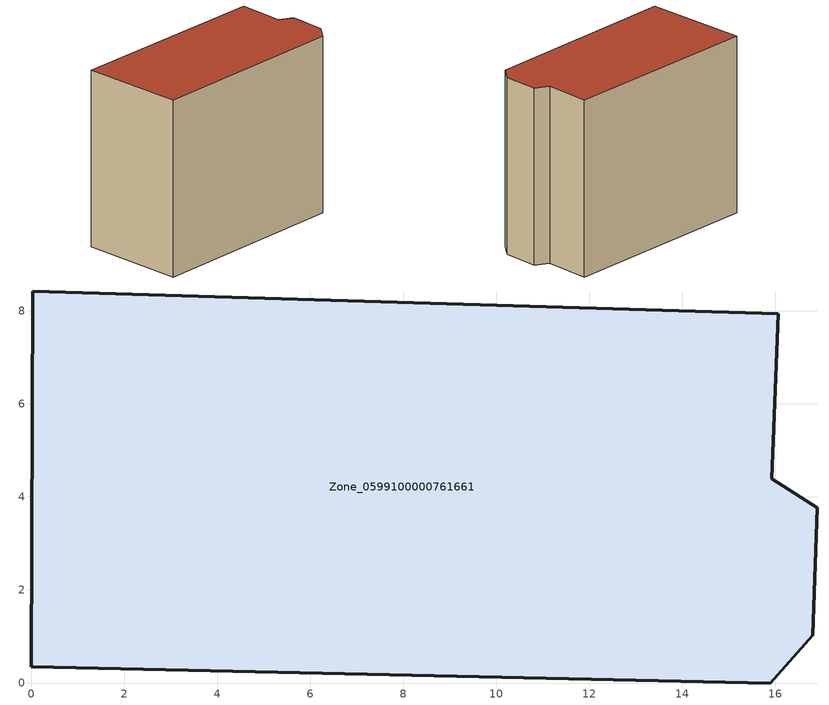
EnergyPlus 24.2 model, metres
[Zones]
Zone_0599100000761661
 floor ground (C_G): 15.9,0 0,0.35 0.03,8.43 16.07,7.94 15.93,4.39 16.91,3.77 16.81,1.03 z0
 wall outside (C_F): 16.07,7.94 0.03,8.43 0,0.35 15.9,0 16.81,1.03 16.91,3.77 15.93,4.39 16.07,7.94 z0:14.07
 roof outside (C_R): 16.81,1.03 16.91,3.77 15.93,4.39 16.07,7.94 0.03,8.43 0,0.35 15.9,0 z14.07
[BUILDING]
Pand.0599100000761661: North Axis=0; Terrain=City; Loads Convergence Tolerance Value=0.04; Temperature Convergence Tolerance Value=0.4; Solar Distribution=FullExterior; Maximum Number of Warmup Days=25; Minimum Number of Warmup Days=1
[Site:Location]
Rotterdam.The.Hague.AP_ZH_NLD Design_Conditions: Latitude=51.96; Longitude=4.45; Time Zone=1; Elevation=-4.5
[SITE:GROUNDTEMPERATURE:BUILDINGSURFACE]
18, 18, 18, 18, 18, 18, 18, 18, 18, 18, 18, 18
[MATERIAL] Thermal Absorptance=0.9; Solar Absorptance=0.7; Visible Absorptance=0.7
Name | Roughness | Thickness | Conductivity | Density | Specific Heat
G.TI.1946 | MediumSmooth | 0.15 | 1 | 540 | 1210
F.TI.1946 | Rough | 0.3 | 0.857143 | 1920 | 840
R.TI.1946 | MediumRough | 0.2 | 0.1 | 1500 | 1000
[CONSTRUCTION]
C_G: G.TI.1946
C_F: F.TI.1946
C_R: R.TI.1946
[ZONE]
Zone_0599100000761661: Type=1; Multiplier=1; Ceiling Height=Autocalculate; Volume=Autocalculate; Floor Area=autocalculate; Part of Total Floor Area=Yes
[ZONEINFILTRATION:DESIGNFLOWRATE]
Infil_Zone_0599100000761661: Zone or ZoneList or Space or SpaceList=Zone_0599100000761661; Schedule=AlwaysOn; Design Flow Rate Calculation Method=Flow/Area; Flow Rate per Floor Area=0.003; Constant Term Coefficient=1; Temperature Term Coefficient=0; Velocity Term Coefficient=0; Velocity Squared Term Coefficient=0
[HVACTEMPLATE:ZONE:IDEALLOADSAIRSYSTEM]
Zone_0599100000761661: Maximum Heating Supply Air Temperature=50; Minimum Cooling Supply Air Temperature=13; Maximum Heating Supply Air Humidity Ratio=0.0156; Minimum Cooling Supply Air Humidity Ratio=0.0077; Heating Limit=NoLimit; Cooling Limit=NoLimit; Dehumidification Control Type=ConstantSensibleHeatRatio; Cooling Sensible Heat Ratio=0.7; Dehumidification Setpoint=60; Humidification Control Type=None; Humidification Setpoint=30; Outdoor Air Method=None; Outdoor Air Flow Rate per Person=0.00944; Outdoor Air Flow Rate per Zone Floor Area=0; Outdoor Air Flow Rate per Zone=0; Demand Controlled Ventilation Type=None; Outdoor Air Economizer Type=NoEconomizer; Heat Recovery Type=None; Sensible Heat Recovery Effectiveness=0.7; Latent Heat Recovery Effectiveness=0.65
[ZONECONTROL:THERMOSTAT]
ThermostatControl_Zone_0599100000761661: Zone or ZoneList=Zone_0599100000761661; Control Type Schedule=DualSetpointControlType; Control 1=Thermostat_Zone_0599100000761661; Temperature Difference Between Cutout And Setpoint=0
[THERMOSTATSETPOINT:DUALSETPOINT]
Thermostat_Zone_0599100000761661: Heating Setpoint Temperature Schedule=HeatingSetpoint_Zone_0599100000761661; Cooling Setpoint Temperature Schedule=CoolingSetpoint_Zone_0599100000761661
[SCHEDULE:COMPACT]
HeatingSetpoint_Zone_0599100000761661: Through: 12/31, For: AllDays, Until: 24:00, 21
CoolingSetpoint_Zone_0599100000761661: Through: 12/31, For: AllDays, Until: 24:00, 24
DualSetpointControlType: Through: 12/31, For: AllDays, Until: 24:00, 4
AlwaysOn: Through: 12/31, For: AllDays, Until: 24:00, 1
